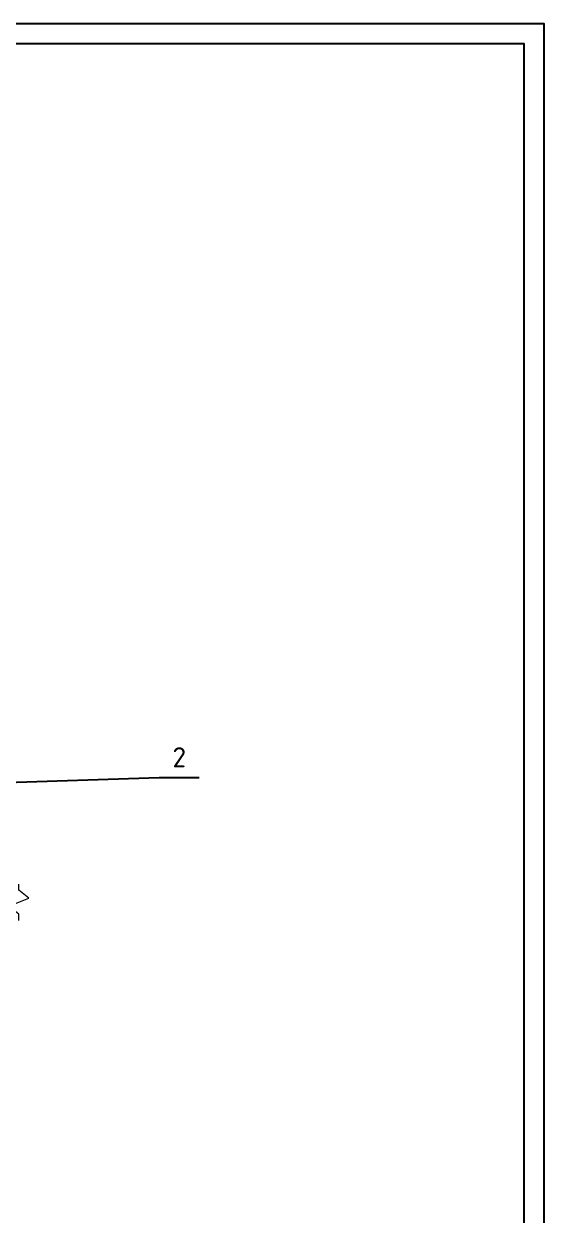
# Model space of a CAD drawing. Header units: millimetres. Extents: x 0 to 1682, y 0 to 1188.
# Drawn here: x 1422 to 1682, y 594 to 1188 of the extents above; entities that cross this region are included whole.
import ezdxf
from ezdxf.enums import TextEntityAlignment as Align

# ---------------------------------------------------------------- set-up
doc = ezdxf.new("R2010")
doc.units = ezdxf.units.MM
doc.header["$LTSCALE"] = 0.7
for name, color, linetype in [('00_РАМКА', 7, 'Continuous'), ('08_ТЕКСТ', 7, 'Continuous'), ('09_РАЗМЕРЫ', 7, 'Continuous')]:
    doc.layers.add(name, color=color, linetype=linetype)
doc.layers.add('22_ТОНКИЕ', color=7, linetype='Continuous', lineweight=18)
doc.styles.add('ГОСТ', font='isocpeur.ttf')

msp = doc.modelspace()

# ---------------------------------------------------------------- linework, layer by layer
at = {"layer": '00_РАМКА'}
for points in [[(0, 0), (1682, 0), (1682, 1188), (0, 1188)], [(40, 10), (1672, 10), (1672, 1178), (40, 1178)]]:
    msp.add_lwpolyline(points, close=True, dxfattribs=at)
at = {"layer": '09_РАЗМЕРЫ'}
for p, q in [((1306.06, 806.3), (1490, 812.3)), ((1490, 812.3), (1510, 812.3))]:
    msp.add_line(p, q, dxfattribs=at)
at = {"layer": '22_ТОНКИЕ'}
msp.add_lwpolyline([(1420, 741), (1420, 744), (1415, 748), (1425, 752), (1420, 756), (1420, 759)], dxfattribs=at)

# ---------------------------------------------------------------- texts
at = {"layer": '08_ТЕКСТ', "style": 'ГОСТ'}
msp.add_text('2', height=10, dxfattribs=at).set_placement((1500, 814.3), align=Align.BOTTOM_CENTER)

doc.saveas('drawing.dxf')
